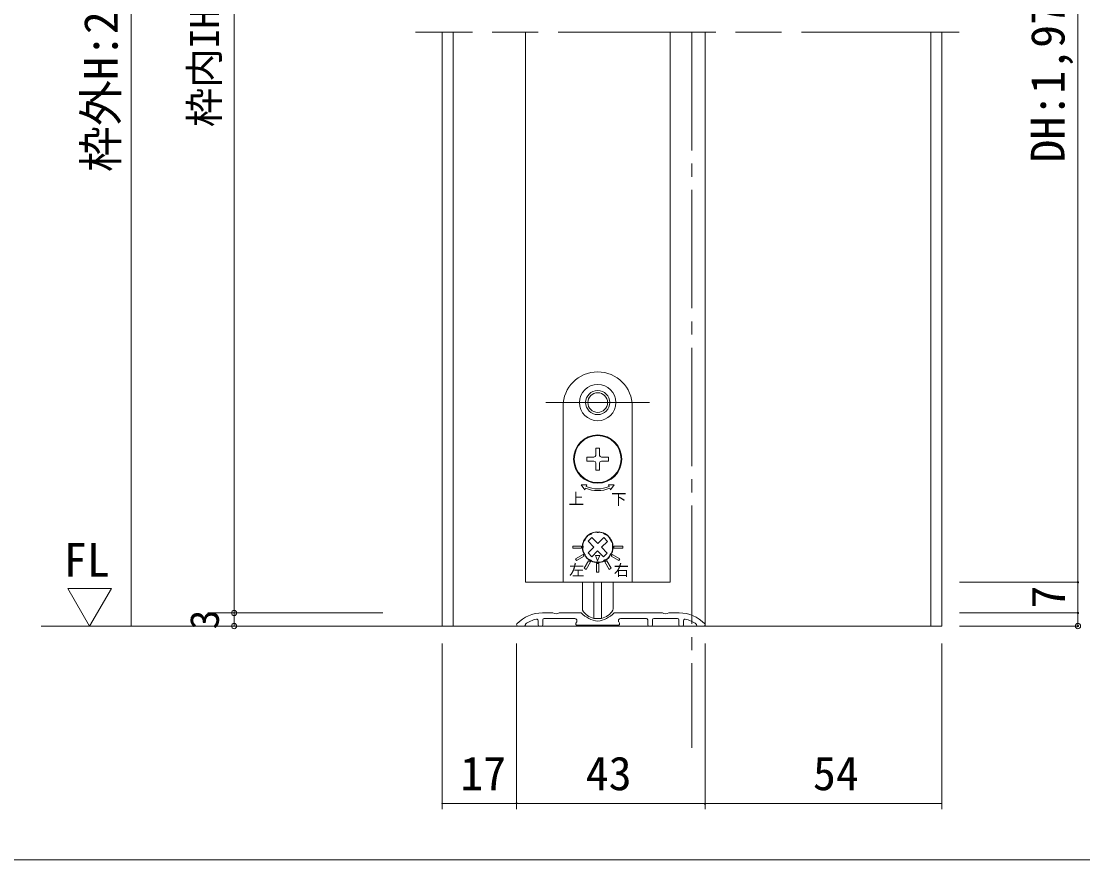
# Model space of a CAD drawing. Units: millimetres on the paper, enlarged 10 times, with parts at other scales. Extents: x -2000 to 2000, y -1385 to 1385.
# Drawn here: x -1289 to -482, y -68 to 570 of the extents above; entities that cross this region are included whole.
import ezdxf
from ezdxf.enums import TextEntityAlignment as Align

# ---------------------------------------------------------------- set-up
doc = ezdxf.new("R2010")
doc.units = ezdxf.units.MM
doc.header["$LTSCALE"] = 10
doc.header["$PDMODE"] = 32
doc.header["$PDSIZE"] = 4
for name, pattern in [('CHAIN', [18.5, 12, -1.5, 3.5, -1.5]), ('CHAIN2', [12, 9, -1, 1, -1]), ('USER1', [19.05, 12.7, -6.35])]:
    doc.linetypes.add(name, pattern=pattern)
doc.layers.add('1-1_0', color=7, linetype='Continuous', lineweight=20)
doc.layers.add('2-0', color=7, linetype='Continuous', lineweight=20)
doc.styles.add('ＭＳ ゴシック', font='')
doc.styles.get('ＭＳ ゴシック').set_extended_font_data('MS Gothic')

msp = doc.modelspace()

# ---------------------------------------------------------------- linework, layer by layer
at = {"layer": '1-1_0'}
msp.add_lwpolyline([(380, -67.5), (-1950, -67.5), (-1950, 1335)], dxfattribs=at)
at = {"layer": '2-0', "color": 4, "lineweight": 9}
for p, q in [((-1205.88, 1054.06), (-1205.88, 110.24)), ((-1127.54, 934.06), (-1127.54, 120.24)), ((-1254.07, 138.92), (-1237.37, 110.24)), ((-1220.88, 138.92), (-1254.07, 138.92)), ((-1237.37, 110.24), (-1220.88, 138.92)), ((-576.13, 143.57), (-485.99, 143.57)), ((-485.99, 143.57), (-485.99, 120.24)), ((-485.99, 136.91), (-485.99, 120.24)), ((-1147.54, 120.24), (-1014.47, 120.24)), ((-1127.54, 120.24), (-1127.54, 110.24)), ((-576.13, 120.24), (-485.99, 120.24)), ((-485.99, 120.24), (-485.99, 110.24)), ((-485.99, 120.24), (-485.99, 110.24)), ((-969.47, 110.24), (-1274.22, 110.24)), ((-1147.54, 110.24), (-1014.47, 110.24)), ((-576.13, 110.24), (-485.99, 110.24)), ((-969.47, 96.91), (-969.47, -28.97)), ((-912.74, 96.91), (-912.74, -28.97)), ((-769.47, 96.91), (-769.47, -28.97)), ((-589.47, 96.91), (-589.47, -28.97)), ((-969.47, -24.8), (-912.74, -24.8)), ((-912.74, -24.8), (-769.47, -24.8)), ((-769.47, -24.8), (-589.47, -24.8))]:
    msp.add_line(p, q, dxfattribs=at)
at = {"layer": '2-0', "linetype": 'CHAIN'}
msp.add_line((-576.28, 561.91), (-989.62, 561.91), dxfattribs=at)
at = {"layer": '2-0'}
for p, q in [((-969.47, 110.24), (-969.47, 561.91)), ((-961.13, 561.91), (-961.13, 110.24)), ((-906.13, 143.57), (-906.13, 561.91)), ((-796.13, 561.91), (-796.13, 143.57)), ((-769.47, 561.91), (-769.47, 110.24)), ((-597.8, 561.91), (-597.8, 110.24)), ((-589.47, 561.91), (-589.47, 110.24)), ((-906.13, 143.57), (-796.13, 143.57)), ((-589.47, 110.24), (-969.47, 110.24)), ((-589.47, 110.24), (-969.47, 110.24)), ((-747.8, 110.24), (-589.47, 110.24)), ((-747.8, 110.24), (-589.47, 110.24)), ((-912.74, 32.34), (-912.74, 96.91)), ((-769.47, 32.34), (-769.47, 96.91)), ((-969.26, -24.8), (-969.68, -24.8)), ((-913.26, -24.8), (-912.22, -24.8)), ((-768.95, -24.8), (-769.99, -24.8))]:
    msp.add_line(p, q, dxfattribs=at)
at = {"layer": '2-0', "color": 4, "linetype": 'CHAIN2', "lineweight": 9}
msp.add_line((-779.47, 561.91), (-779.47, 17.74), dxfattribs=at)
at = {"layer": '2-0', "color": 2, "linetype": 'USER1', "lineweight": 18}
msp.add_line((-890.63, 280.24), (-811.63, 280.24), dxfattribs=at)
at = {"layer": '2-0', "lineweight": 18}
for p, q in [((-877.47, 277.24), (-877.47, 143.57)), ((-824.8, 143.57), (-824.8, 277.24)), ((-849.63, 245.57), (-852.63, 245.57)), ((-852.63, 240.07), (-852.63, 245.57)), ((-849.63, 240.07), (-849.63, 245.57)), ((-853.97, 235.74), (-859.47, 235.74)), ((-852.63, 228.91), (-852.63, 234.41)), ((-849.63, 228.91), (-849.63, 234.41)), ((-842.8, 238.74), (-848.3, 238.74)), ((-842.8, 235.74), (-848.3, 235.74)), ((-842.8, 238.74), (-842.8, 235.74)), ((-849.63, 228.91), (-852.63, 228.91)), ((-858.49, 165.85), (-853.96, 170.27)), ((-853.96, 170.27), (-858.39, 174.81)), ((-851.1, 173.07), (-846.57, 177.49)), ((-855.7, 162.99), (-858.49, 165.85)), ((-855.7, 162.99), (-851.17, 167.41)), ((-846.75, 162.88), (-851.17, 167.41)), ((-843.88, 165.67), (-846.75, 162.88)), ((-877.47, 143.57), (-824.8, 143.57)), ((-862.8, 123.13), (-862.8, 143.57)), ((-854.05, 143.57), (-854.05, 116.06)), ((-848.22, 143.57), (-848.22, 116.06)), ((-839.47, 143.57), (-839.47, 123.13)), ((-896.47, 114.47), (-896.47, 111.24)), ((-893.18, 120.24), (-885.3, 120.24)), ((-892.8, 111.24), (-892.8, 114.91)), ((-891.8, 115.91), (-868.53, 115.91)), ((-863.63, 120.24), (-880.3, 120.24)), ((-867.67, 112.41), (-867.09, 113.41)), ((-854.05, 116.06), (-848.22, 116.06)), ((-801.97, 120.24), (-838.63, 120.24)), ((-834.6, 112.41), (-835.18, 113.41)), ((-814.13, 115.91), (-833.74, 115.91)), ((-813.13, 114.91), (-813.13, 111.24)), ((-809.47, 111.24), (-809.47, 114.91)), ((-808.47, 115.91), (-790.47, 115.91)), ((-789.09, 120.24), (-796.97, 120.24)), ((-789.47, 111.24), (-789.47, 114.91)), ((-785.8, 114.47), (-785.8, 111.24)), ((-969.47, 110.24), (-589.47, 110.24)), ((-969.47, 110.24), (-589.47, 110.24)), ((-911.8, 110.24), (-907.13, 110.24)), ((-906.13, 111.24), (-906.13, 111.77)), ((-895.47, 110.24), (-893.8, 110.24)), ((-866.8, 110.91), (-851.13, 110.91)), ((-835.47, 110.91), (-851.13, 110.91)), ((-812.13, 110.24), (-810.47, 110.24)), ((-786.8, 110.24), (-788.47, 110.24)), ((-776.13, 111.24), (-776.13, 111.77)), ((-770.47, 110.24), (-775.13, 110.24))]:
    msp.add_line(p, q, dxfattribs=at)
at = {"layer": '2-0', "color": 4, "lineweight": 9}
msp.add_lwpolyline([(-576.13, 934.06), (-485.99, 934.06), (-485.99, 136.91)], dxfattribs=at)
at = {"layer": '2-0', "lineweight": 18}
for points in [[(-853.97, 238.74), (-859.47, 238.74), (-859.47, 235.74)], [(-859.81, 216.3), (-859.3, 217.53), (-863.63, 217.53), (-860.83, 213.83), (-860.32, 215.07)], [(-841.95, 215.07), (-841.44, 213.83), (-838.64, 217.53), (-842.97, 217.53), (-842.46, 216.3)], [(-851.1, 173.07), (-855.52, 177.6), (-858.39, 174.81)], [(-843.88, 165.67), (-848.31, 170.2), (-843.77, 174.63), (-846.57, 177.49)]]:
    msp.add_lwpolyline(points, dxfattribs=at)
for points in [[(-870.13, 169.41), (-863.47, 169.41), (-863.47, 171.07), (-870.13, 171.07)], [(-832.13, 171.07), (-838.8, 171.07), (-838.8, 169.41), (-832.13, 169.41)], [(-867.17, 160.02), (-861.4, 163.35), (-862.23, 164.79), (-868, 161.46)], [(-851.26, 159.91), (-849.54, 163.89), (-852.88, 163.93)], [(-834.26, 161.46), (-840.04, 164.79), (-840.87, 163.35), (-835.1, 160.02)], [(-859.91, 153.37), (-856.58, 159.14), (-858.02, 159.97), (-861.36, 154.2)], [(-850.3, 157.91), (-851.97, 157.91), (-851.97, 151.24), (-850.3, 151.24)], [(-840.91, 154.2), (-844.25, 159.97), (-845.69, 159.14), (-842.36, 153.37)]]:
    msp.add_lwpolyline(points, close=True, dxfattribs=at)
for centre, radius in [((-851.13, 280.24), 13.83), ((-851.13, 280.24), 9.17), ((-851.13, 280.24), 7.5), ((-851.13, 237.24), 18.33), ((-851.13, 237.24), 17.83)]:
    msp.add_circle(centre, radius, dxfattribs=at)
for centre, radius, start, end in [((-851.13, 277.24), 26.33, 0, 180), ((-853.97, 240.07), 1.33, 270, 360), ((-853.97, 234.41), 1.33, 360, 90), ((-848.3, 240.07), 1.33, 180, 270), ((-848.3, 234.41), 1.33, 90, 180), ((-851.13, 237.24), 24, 247.5, 292.5), ((-851.13, 237.24), 22.67, 247.5, 292.5), ((-851.13, 170.24), 11.67, 98.90298, 201.09702), ((-857.22, 175.68), 3.33, 138.17431, 168.71996), ((-851.13, 170.24), 11.5, 130.42431, 138.17431), ((-856.43, 176.46), 3.33, 99.87866, 130.42431), ((-851.13, 170.24), 11.17, 116.90028, 121.69834), ((-853.68, 178), 3.33, 108.17431, 138.71996), ((-851.13, 170.24), 11.5, 100.42431, 108.17431), ((-852.61, 178.27), 3.33, 69.87866, 100.42431), ((-852.58, 179.46), 2.33, 72.61143, 98.90298), ((-851.13, 184.07), 2.5, 252.61143, 287.38857), ((-851.13, 170.24), 11.17, 86.90028, 91.69834), ((-849.46, 178.23), 3.33, 78.17431, 108.71996), ((-849.69, 179.46), 2.33, 81.09702, 107.38857), ((-851.13, 170.24), 11.67, 338.90298, 81.09702), ((-851.13, 170.24), 11.5, 70.42431, 78.17431), ((-848.4, 177.93), 3.33, 39.87866, 70.42431), ((-851.13, 170.24), 11.17, 56.90028, 61.69834), ((-845.69, 176.32), 3.33, 48.17431, 78.71996), ((-851.13, 170.24), 11.5, 40.42431, 48.17431), ((-844.92, 175.53), 3.33, 9.87866, 40.42431), ((-859.17, 168.76), 3.33, 159.87866, 190.42431), ((-859.13, 171.91), 3.33, 168.17431, 198.71996), ((-851.13, 170.24), 11.5, 160.42431, 168.17431), ((-851.13, 170.24), 11.17, 176.90028, 181.69834), ((-858.83, 172.97), 3.33, 129.87866, 160.42431), ((-851.13, 170.24), 11.17, 146.90028, 151.69834), ((-851.13, 170.24), 11.17, 26.90028, 31.69834), ((-843.37, 172.79), 3.33, 18.17431, 48.71996), ((-851.13, 170.24), 11.5, 10.42431, 18.17431), ((-851.13, 170.24), 11.17, 356.90028, 1.69834), ((-843.14, 168.56), 3.33, 348.17431, 18.71996), ((-843.1, 171.72), 3.33, 339.87866, 10.42431), ((-851.13, 170.24), 11.5, 190.42431, 198.17431), ((-858.89, 167.69), 3.33, 198.17431, 228.71996), ((-859.84, 166.88), 2.33, 201.09702, 227.38857), ((-863.11, 163.32), 2.5, 12.61143, 47.38857), ((-851.13, 170.24), 11.17, 206.90028, 211.69834), ((-858.4, 164.38), 2.33, 192.61143, 218.90298), ((-857.35, 164.94), 3.33, 189.87866, 220.42431), ((-851.13, 170.24), 11.67, 218.90298, 321.09702), ((-851.13, 170.24), 11.5, 220.42431, 228.17431), ((-856.58, 164.15), 3.33, 228.17431, 258.71996), ((-845.84, 164.02), 3.33, 279.87866, 310.42431), ((-851.13, 170.24), 11.5, 310.42431, 318.17431), ((-845.05, 164.79), 3.33, 318.17431, 348.71996), ((-843.87, 164.38), 2.33, 321.09702, 347.38857), ((-851.13, 170.24), 11.17, 326.90028, 331.69834), ((-839.15, 163.32), 2.5, 132.61143, 167.38857), ((-843.44, 167.5), 3.33, 309.87866, 340.42431), ((-842.43, 166.88), 2.33, 312.61143, 338.90298), ((-851.13, 170.24), 11.5, 340.42431, 348.17431), ((-851.13, 170.24), 11.17, 236.90028, 241.69834), ((-853.87, 162.54), 3.33, 219.87866, 250.42431), ((-851.13, 170.24), 11.5, 250.42431, 258.17431), ((-852.81, 162.25), 3.33, 258.17431, 288.71996), ((-851.13, 170.24), 11.17, 266.90028, 271.69834), ((-849.66, 162.21), 3.33, 249.87866, 280.42431), ((-851.13, 170.24), 11.5, 280.42431, 288.17431), ((-848.59, 162.48), 3.33, 288.17431, 318.71996), ((-851.13, 170.24), 11.17, 296.90028, 301.69834), ((-861.13, 123.13), 1.67, 180, 210.56067), ((-851.09, 129.06), 13.33, 210.56067, 257.16143), ((-851.18, 129.06), 13.33, 282.83857, 329.43933), ((-841.13, 123.13), 1.67, 329.43933, 360), ((-893.18, 93.57), 26.67, 90, 136.50339), ((-893.18, 93.57), 22.33, 101.58901, 125.44735), ((-897.47, 114.47), 1, 0, 101.58901), ((-891.8, 114.91), 1, 90, 180), ((-882.8, 124.59), 5.02, 240.13717, 299.86283), ((-868.53, 114.24), 1.67, 330, 90), ((-848.12, 135.36), 21.67, 224.26307, 261.9973), ((-854.15, 135.36), 21.67, 278.0027, 315.73693), ((-833.74, 114.24), 1.67, 90, 210), ((-814.13, 114.91), 1, 0, 90), ((-808.47, 114.91), 1, 90, 180), ((-799.47, 124.59), 5.02, 240.13717, 299.86283), ((-790.47, 114.91), 1, 0, 90), ((-789.09, 93.57), 26.67, 43.49661, 90), ((-784.8, 114.47), 1, 78.41099, 180), ((-789.09, 93.57), 22.33, 54.55265, 78.41099), ((-911.8, 111.24), 1, 136.50339, 270), ((-907.13, 111.24), 1, 270, 0), ((-895.47, 111.24), 1, 180, 270), ((-893.8, 111.24), 1, 270, 0), ((-866.8, 111.91), 1, 150, 270), ((-835.47, 111.91), 1, 270, 30), ((-812.13, 111.24), 1, 180, 270), ((-810.47, 111.24), 1, 270, 0), ((-788.47, 111.24), 1, 180, 270), ((-786.8, 111.24), 1, 270, 0), ((-775.13, 111.24), 1, 180, 270), ((-770.47, 111.24), 1, 270, 43.49661)]:
    msp.add_arc(centre, radius, start, end, dxfattribs=at)
at = {"layer": '2-0', "color": 4, "lineweight": 9}
for centre, start, end in [((-485.99, 143.57), 90, 270), ((-485.99, 143.57), 90, 270), ((-485.99, 143.57), 90, 270), ((-485.99, 143.57), 90, 270), ((-485.99, 143.57), 270, 90), ((-485.99, 143.57), 270, 90), ((-485.99, 143.57), 270, 90), ((-485.99, 143.57), 270, 90), ((-485.99, 120.24), 90, 270), ((-485.99, 120.24), 90, 270), ((-485.99, 120.24), 90, 270), ((-485.99, 120.24), 90, 270), ((-485.99, 120.24), 270, 90), ((-485.99, 120.24), 270, 90), ((-485.99, 120.24), 270, 90), ((-485.99, 120.24), 270, 90), ((-485.99, 110.24), 90, 270), ((-485.99, 110.24), 90, 270), ((-485.99, 110.24), 90, 270), ((-485.99, 110.24), 90, 270), ((-485.99, 110.24), 90, 270), ((-485.99, 110.24), 90, 270), ((-485.99, 110.24), 270, 90), ((-485.99, 110.24), 270, 90), ((-485.99, 110.24), 270, 90), ((-485.99, 110.24), 270, 90), ((-485.99, 110.24), 270, 90), ((-485.99, 110.24), 270, 90)]:
    msp.add_arc(centre, 0.521, start, end, dxfattribs=at)
at = {"layer": '2-0'}
for centre, radius, start, end in [((-969.47, -24.8), 0.208, 180, 0), ((-912.74, -24.8), 0.521, 0, 180), ((-769.47, -24.8), 0.521, 180, 0)]:
    msp.add_arc(centre, radius, start, end, dxfattribs=at)
at = {"layer": '2-0', "color": 4}
for p in [(-1127.54, 120.24), (-1127.54, 110.24), (-485.99, 110.24)]:
    msp.add_point(p, dxfattribs=at)

# ---------------------------------------------------------------- texts
at = {"layer": '2-0', "style": 'ＭＳ ゴシック'}
for s, height, p in [('枠内IH:1,985', 21.99, (-1132.54, 489.65)), ('枠外H:2,024', 25.66, (-1208.38, 455.48)), ('DH:1,970', 25.66, (-488.5, 462.7)), ('7', 25.66, (-488.14, 123.56)), ('3', 21.99, (-1132.54, 107.74))]:
    msp.add_text(s, height=height, rotation=90, dxfattribs=at).set_placement(p, align=Align.BOTTOM_LEFT)
for s, height, p in [('上', 8.55, (-873.21, 200.18)), ('下', 8.55, (-840.89, 199.92)), ('FL', 25.66, (-1257.03, 140.03)), ('左', 8.55, (-872.9, 146)), ('右', 8.55, (-838.92, 145.92)), ('17', 25.66, (-955.64, -22.3)), ('43', 25.66, (-860.22, -22.3)), ('54', 25.66, (-687.49, -22.3))]:
    msp.add_text(s, height=height, dxfattribs=at).set_placement(p, align=Align.BOTTOM_LEFT)

doc.saveas('drawing.dxf')
